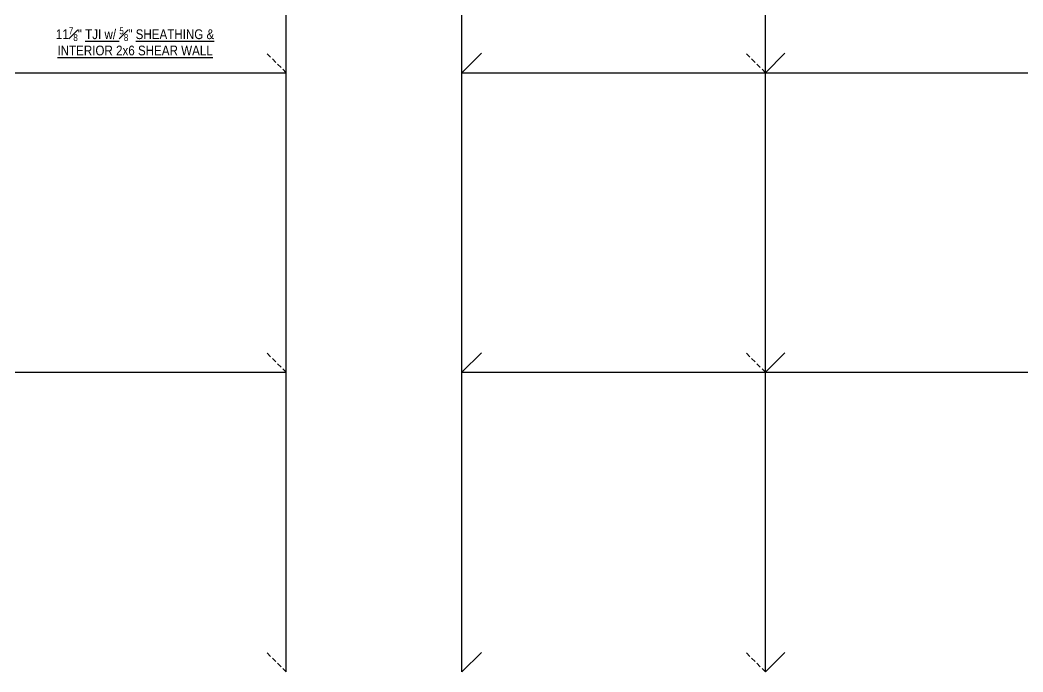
# Model space of a CAD drawing. Header units: inches. Extents: x -2661 to 42767, y -1222 to 9099.
# Drawn here: x -617.7 to -309.6, y 3147.5 to 3347.7 of the extents above; entities that cross this region are included whole.
import ezdxf

# ---------------------------------------------------------------- set-up
doc = ezdxf.new("R2010")
doc.units = ezdxf.units.IN
doc.header["$LTSCALE"] = 12
doc.header["$MEASUREMENT"] = 0
doc.linetypes.add('HIDDEN2', pattern=[0.1875, 0.125, -0.0625])
doc.layers.get('0').update_dxf_attribs({"linetype": 'CONTINUOUS'})
doc.layers.add('S-ANNO-GRID-NONPLOT', color=251, linetype='CONTINUOUS', plot=False)
doc.layers.add('S-ANNO-NOTE', color=4, linetype='CONTINUOUS')
doc.styles.add('Arial', font='arial.ttf', dxfattribs={"width": 0.85})

# ---------------------------------------------------------------- blocks, each defined once
blk = doc.blocks.new('Se_24x36_STARTERS_GRID')
for p, q in [((-279.63, -92), (-279.63, 276)), ((-372.84, 92), (-372.84, 184)), ((0, 92), (0, 184)), ((-372.84, 92), (-366.84, 98)), ((-279.63, 92), (-273.63, 98)), ((-372.84, 0), (-372.84, 92)), ((-372.84, 92), (-279.63, 92)), ((-279.63, 92), (-186.42, 92)), ((-93.21, 92), (0, 92)), ((0, 0), (0, 92)), ((-372.84, 0), (-366.84, 6)), ((-279.63, 0), (-273.63, 6)), ((-372.84, 0), (-279.63, 0)), ((-372.84, -92), (-372.84, 0)), ((-279.63, 0), (-186.42, 0)), ((-93.21, 0), (0, 0)), ((0, -92), (0, 0)), ((-372.84, -92), (-366.84, -86)), ((-279.63, -92), (-273.63, -86))]:
    blk.add_line(p, q)
at = {"linetype": 'HIDDEN2'}
for p, q in [((-279.63, 92), (-285.63, 98)), ((0, 92), (-6, 98)), ((-279.63, 0), (-285.63, 6)), ((0, 0), (-6, 6)), ((-279.63, -92), (-285.63, -86)), ((0, -92), (-6, -86))]:
    blk.add_line(p, q, dxfattribs=at)

msp = doc.modelspace()

# ---------------------------------------------------------------- block references
at = {"layer": 'S-ANNO-GRID-NONPLOT'}
for p in [(-535.93637, 3239.54657), (-109.09998, 3239.54657)]:
    msp.add_blockref('Se_24x36_STARTERS_GRID', p, dxfattribs=at)

# ---------------------------------------------------------------- texts
at = {"layer": 'S-ANNO-NOTE', "color": 191, "insert": (-582.34427, 3336.82357), "char_height": 3, "width": 65.8560683, "attachment_point": 8, "style": 'Arial'}
msp.add_mtext('\\A1;11{\\H0.7x;\\S7#8;}" {\\LTJI w/ \\H0.7x;\\l\\S5#8;\\H1.42857x;"\\L SHEATHING & INTERIOR 2x6 SHEAR WALL}', dxfattribs=at)

doc.saveas('drawing.dxf')
